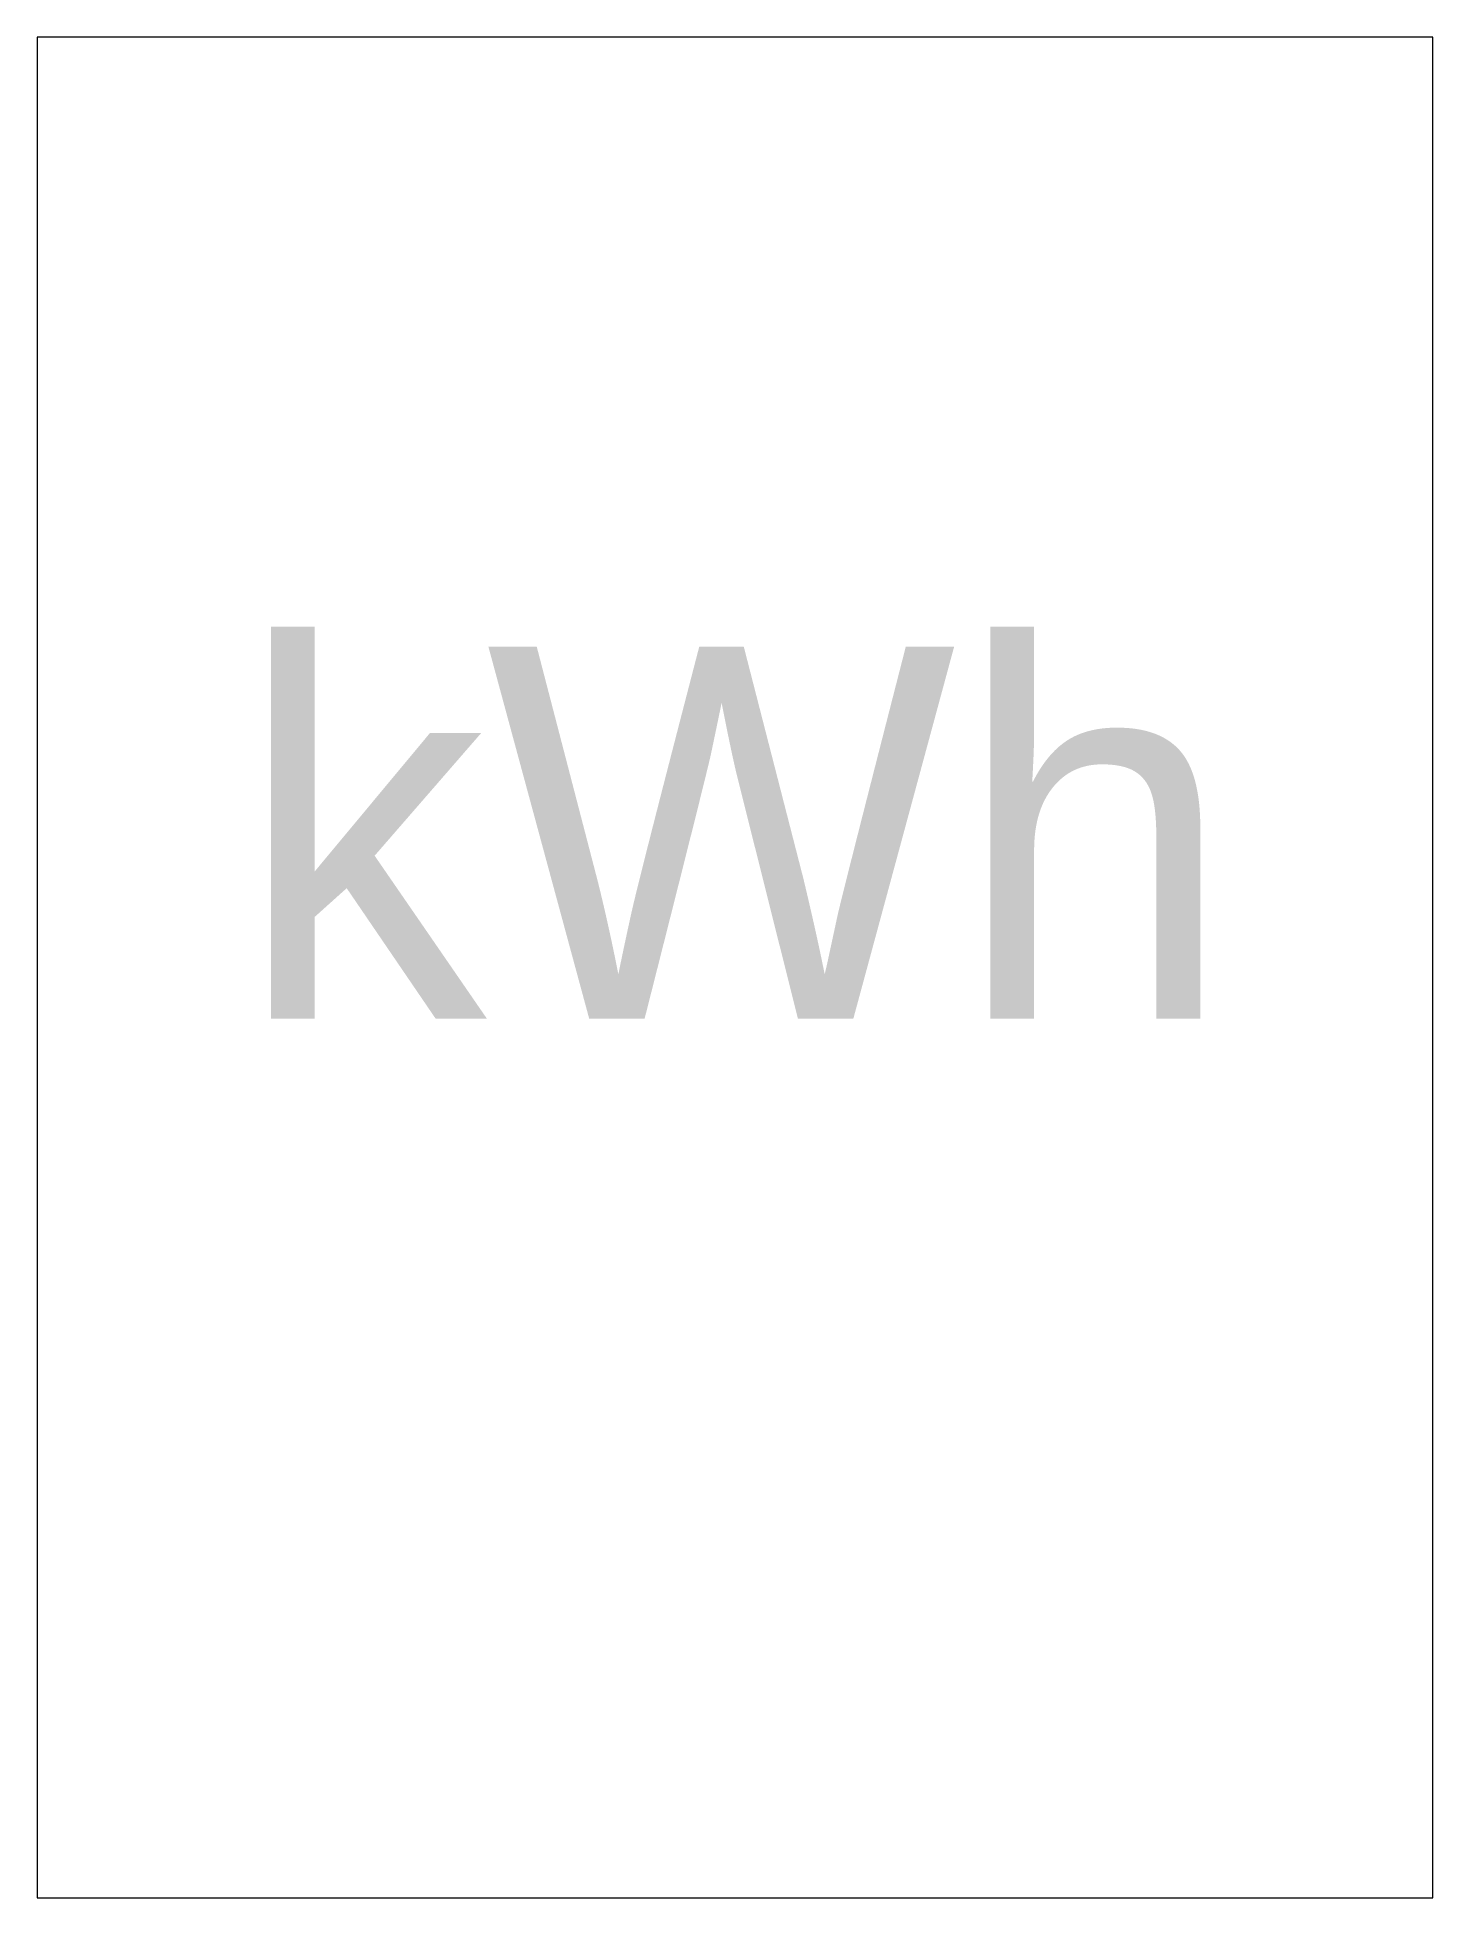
# Model space of a CAD drawing. Header units: millimetres. Extents: x -150 to 150, y -200 to 200.
import ezdxf
from ezdxf.enums import TextEntityAlignment as Align

# ---------------------------------------------------------------- set-up
doc = ezdxf.new("R2010")
doc.units = ezdxf.units.MM
doc.layers.add('E-POWR', color=7, linetype='Continuous', lineweight=20, true_color=0x735c76)

# ---------------------------------------------------------------- blocks, each defined once
blk = doc.blocks.new('205_ELECTRICAL_LIGHTING_SYMBOLS_ELECTRIC_METER')
at = {"layer": 'E-POWR'}
blk.add_lwpolyline([(-150, -200), (150, -200), (150, 200), (-150, 200)], close=True, dxfattribs=at)
blk.add_text('kWh', height=80, dxfattribs=at).set_placement((0, -35), align=Align.BOTTOM_CENTER)

msp = doc.modelspace()

# ---------------------------------------------------------------- block references
msp.add_blockref('205_ELECTRICAL_LIGHTING_SYMBOLS_ELECTRIC_METER', (0, 0))

doc.saveas('drawing.dxf')
